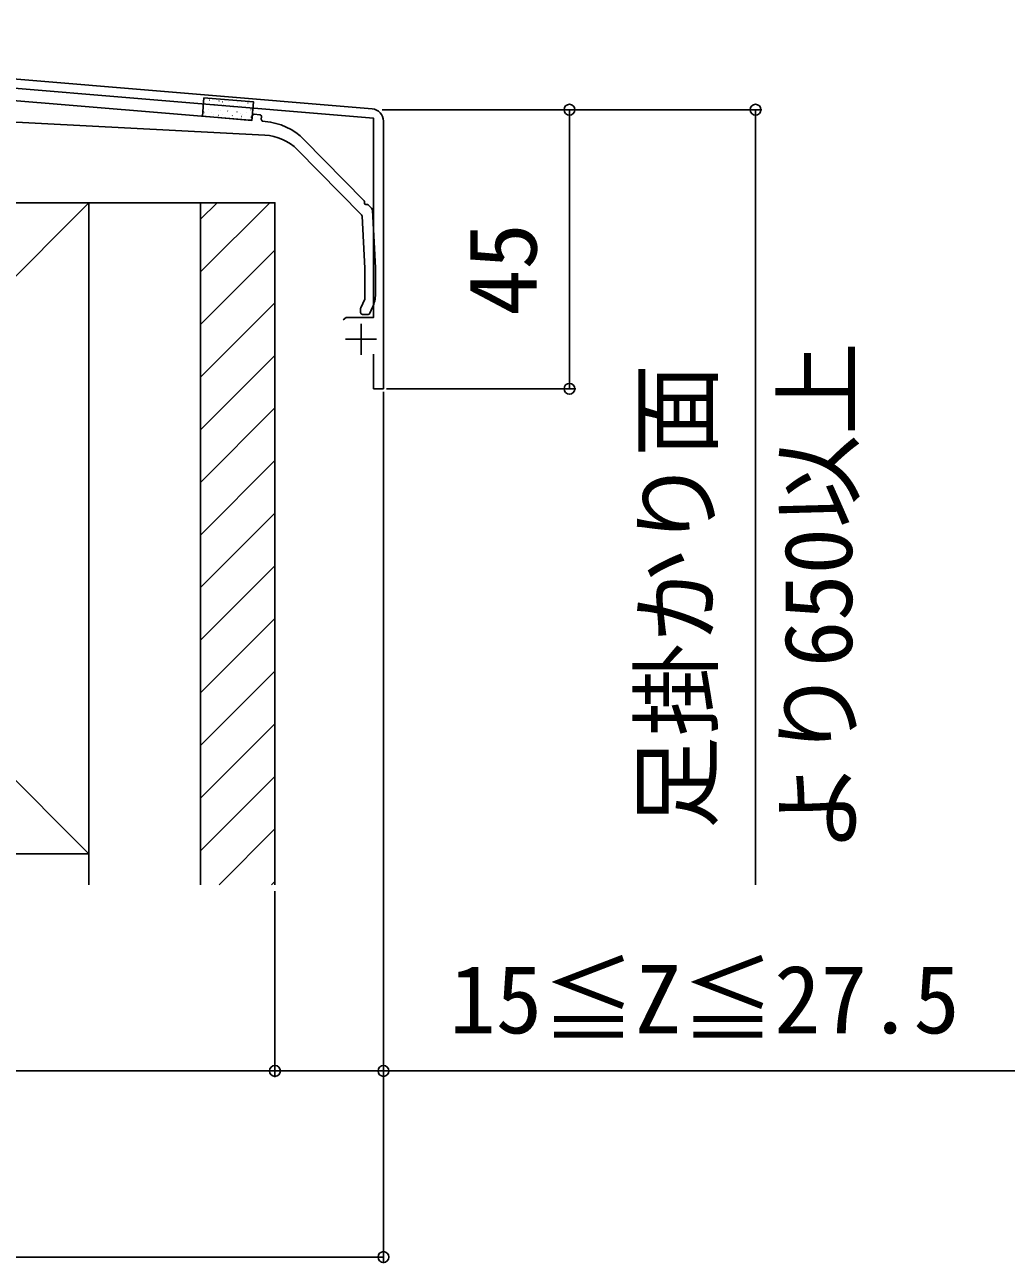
# Model space of a CAD drawing. Units: millimetres, scale not verified. Extents: x -875 to 875, y -1299 to 1293.
# Drawn here: x -567.9 to -409.6, y 338.7 to 538.4 of the extents above; entities that cross this region are included whole.
import ezdxf
from ezdxf.enums import TextEntityAlignment as Align

# ---------------------------------------------------------------- set-up
doc = ezdxf.new("R2010")
doc.units = ezdxf.units.MM
doc.header["$LTSCALE"] = 8
for name, color, linetype in [('0-2_YKK_11', 7, 'Continuous'), ('0-4_YKK_13', 4, 'Continuous'), ('0-5_YKK_D', 6, 'Continuous'), ('0-7_YSS_K', 3, 'Continuous'), ('0-8_YSS_KE', 3, 'Continuous')]:
    doc.layers.add(name, color=color, linetype=linetype)
doc.styles.add('ＭＳ ゴシック', font='')
doc.styles.get('ＭＳ ゴシック').set_extended_font_data('MS Gothic')

msp = doc.modelspace()

# ---------------------------------------------------------------- linework, layer by layer
at = {"layer": '0-2_YKK_11'}
for p, q in [((-511.834, 524.856), (-674.354, 538.4)), ((-513.6, 490.204), (-513.6, 485.204)), ((-516.1, 487.704), (-511.1, 487.704))]:
    msp.add_line(p, q, dxfattribs=at)
for points in [[(-674.478, 536.905), (-610.457, 531.57), (-610.264, 531.674), (-609.716, 531.628), (-609.543, 531.494), (-511.6, 523.332), (-511.6, 491.204), (-516.016, 491.204), (-516.499, 490.833)], [(-511.6, 485.304), (-511.6, 479.704), (-510, 479.704), (-510, 522.863)]]:
    msp.add_lwpolyline(points, dxfattribs=at)
msp.add_arc((-512, 522.863), 2, 360, 85.23635, dxfattribs=at)
at = {"layer": '0-4_YKK_13'}
for p, q in [((-575.675, 526.677), (-531.529, 523.012)), ((-538.819, 525.612), (-538.794, 525.61)), ((-538.323, 526.524), (-538.279, 526.548)), ((-538.052, 526.238), (-538.027, 526.236)), ((-537.914, 525.592), (-537.909, 525.593)), ((-537.304, 525.486), (-537.279, 525.484)), ((-536.537, 526.112), (-536.512, 526.11)), ((-536.482, 525.969), (-536.478, 525.97)), ((-535.961, 525.957), (-535.917, 525.981)), ((-535.789, 525.36), (-535.764, 525.358)), ((-535.022, 525.987), (-534.997, 525.984)), ((-534.274, 525.235), (-534.249, 525.233)), ((-533.507, 525.861), (-533.482, 525.859)), ((-533.261, 525.432), (-533.256, 525.434)), ((-531.993, 525.735), (-531.968, 525.733)), ((-531.854, 525.803), (-531.849, 525.804)), ((-539.131, 523.887), (-539.126, 523.888)), ((-538.95, 524.317), (-538.906, 524.341)), ((-538.942, 524.122), (-538.917, 524.12)), ((-538.175, 524.748), (-538.15, 524.746)), ((-537.7, 524.263), (-537.695, 524.265)), ((-537.428, 523.996), (-537.403, 523.994)), ((-536.661, 524.622), (-536.636, 524.62)), ((-536.588, 523.75), (-536.544, 523.774)), ((-536.293, 524.634), (-536.288, 524.635)), ((-535.913, 523.87), (-535.888, 523.868)), ((-535.174, 524.525), (-535.13, 524.549)), ((-535.146, 524.497), (-535.121, 524.495)), ((-534.692, 525.056), (-534.687, 525.057)), ((-534.478, 523.727), (-534.474, 523.728)), ((-534.398, 523.745), (-534.373, 523.743)), ((-533.631, 524.371), (-533.606, 524.369)), ((-533.071, 524.098), (-533.067, 524.099)), ((-532.883, 523.619), (-532.858, 523.617)), ((-532.812, 523.959), (-532.768, 523.983)), ((-532.759, 525.109), (-532.735, 525.107)), ((-532.116, 524.245), (-532.091, 524.243)), ((-531.471, 524.519), (-531.466, 524.521)), ((-531.398, 524.734), (-531.354, 524.758)), ((-531.368, 523.493), (-531.343, 523.491)), ((-531.245, 524.983), (-531.22, 524.981)), ((-531.205, 523.286), (-531.172, 523.685)), ((-530.848, 523.959), (-529.952, 523.885)), ((-529.677, 523.561), (-529.71, 523.162)), ((-529.147, 520.616), (-572.484, 522.887)), ((-531.257, 523.191), (-531.252, 523.192)), ((-529.436, 522.839), (-529.094, 522.81)), ((-522.798, 519.864), (-513.107, 510.03)), ((-513.528, 507.75), (-523.868, 518.242)), ((-512.464, 509.377), (-511.933, 508.839)), ((-513, 499.166), (-513.442, 507.555)), ((-511.79, 508.514), (-511.3, 499.211)), ((-513, 494.271), (-513, 499.15)), ((-511.3, 499.195), (-511.3, 494.957)), ((-513.672, 492.764), (-513.028, 494.144)), ((-513.7, 492.004), (-513.7, 492.637)), ((-512.491, 491.704), (-513.4, 491.704)), ((-511.768, 492.843), (-512.219, 491.877))]:
    msp.add_line(p, q, dxfattribs=at)
msp.add_lwpolyline([(-538.954, 526.642), (-530.982, 525.98), (-531.23, 522.99), (-539.202, 523.652)], close=True, dxfattribs=at)
for centre, radius, start, end in [((-531.504, 523.311), 0.3, 265.2551, 355.2551), ((-530.873, 523.66), 0.3, 85.2551, 175.2551), ((-529.976, 523.586), 0.3, 355.2551, 85.2551), ((-529.412, 523.138), 0.3, 175.2551, 265.2551), ((-529.921, 512.844), 10, 44.58179, 85.2551), ((-529.566, 512.627), 8, 44.58179, 87), ((-513.25, 509.89), 0.2, 338.15997, 44.58179), ((-512.786, 509.704), 0.3, 158.15997, 291.00361), ((-512.606, 509.237), 0.2, 44.58179, 111.00361), ((-513.741, 507.539), 0.3, 3.01264, 44.58179), ((-512.289, 508.488), 0.5, 3.01264, 44.58179), ((-513.3, 499.15), 0.3, 0, 3.01264), ((-511.6, 499.195), 0.3, 0, 3.01264), ((-513.3, 494.271), 0.3, 335, 0), ((-516.3, 494.957), 5, 335, 0), ((-513.4, 492.637), 0.3, 155, 180), ((-513.4, 492.004), 0.3, 180, 270), ((-512.491, 492.004), 0.3, 270, 335)]:
    msp.add_arc(centre, radius, start, end, dxfattribs=at)
at = {"layer": '0-5_YKK_D'}
for p, q in [((-510.217, 524.704), (-479, 524.704)), ((-510.217, 524.704), (-449, 524.704)), ((-480, 524.704), (-480, 479.704)), ((-450, 524.704), (-450, 399.704)), ((-509.5, 479.704), (-479, 479.704)), ((-510, 479.204), (-510, 368.704)), ((-510, 479.204), (-510, 338.704)), ((-527.5, 398.704), (-527.5, 368.704)), ((-527.5, 398.704), (-527.5, 368.704)), ((-692.5, 369.704), (-527.5, 369.704)), ((-710, 339.704), (-510, 339.704))]:
    msp.add_line(p, q, dxfattribs=at)
msp.add_lwpolyline([(-527.5, 369.704), (-510, 369.704), (-383.5, 369.704)], dxfattribs=at)
for centre in [(-480, 524.704), (-450, 524.704), (-480, 479.704), (-527.5, 369.704), (-527.5, 369.704), (-510, 369.704), (-510, 339.704)]:
    msp.add_circle(centre, 0.875, dxfattribs=at)
at = {"layer": '0-7_YSS_K'}
for p, q in [((-662.5, 509.704), (-557.5, 404.704)), ((-557.5, 509.704), (-662.5, 404.704)), ((-557.5, 399.704), (-557.5, 509.704)), ((-539.5, 509.704), (-539.5, 399.704)), ((-528.347, 509.704), (-539.5, 498.55)), ((-536.832, 509.704), (-539.5, 507.036)), ((-527.5, 502.065), (-539.5, 490.065)), ((-527.5, 493.58), (-539.5, 481.58)), ((-527.5, 485.095), (-539.5, 473.095)), ((-527.5, 476.609), (-539.5, 464.609)), ((-527.5, 468.124), (-539.5, 456.124)), ((-527.5, 459.639), (-539.5, 447.639)), ((-527.5, 451.153), (-539.5, 439.153)), ((-527.5, 442.668), (-539.5, 430.668)), ((-527.5, 434.183), (-539.5, 422.183)), ((-527.5, 425.698), (-539.5, 413.698)), ((-527.5, 417.212), (-539.5, 405.212)), ((-527.5, 408.727), (-536.523, 399.704)), ((-527.5, 400.242), (-528.038, 399.704))]:
    msp.add_line(p, q, dxfattribs=at)
for points in [[(-557.5, 509.704), (-539.5, 509.704), (-539.5, 399.704)], [(-539.5, 509.704), (-527.5, 509.704), (-527.5, 399.704)]]:
    msp.add_lwpolyline(points, dxfattribs=at)
at = {"layer": '0-8_YSS_KE'}
msp.add_lwpolyline([(-662.5, 509.704), (-557.5, 509.704), (-557.5, 404.704), (-662.5, 404.704)], close=True, dxfattribs=at)

# ---------------------------------------------------------------- texts
at = {"layer": '0-5_YKK_D', "style": 'ＭＳ ゴシック'}
for s, p in [('45', (-482, 491.465)), ('より650以上', (-431.125, 404.8)), ('足掛かり面', (-453.96, 408.678))]:
    msp.add_text(s, height=11, rotation=90, dxfattribs=at).set_placement(p, align=Align.BOTTOM_LEFT)
msp.add_text('15≦Z≦27.5', height=11, dxfattribs=at).set_placement((-499.364, 372.471), align=Align.BOTTOM_LEFT)

doc.saveas('drawing.dxf')
